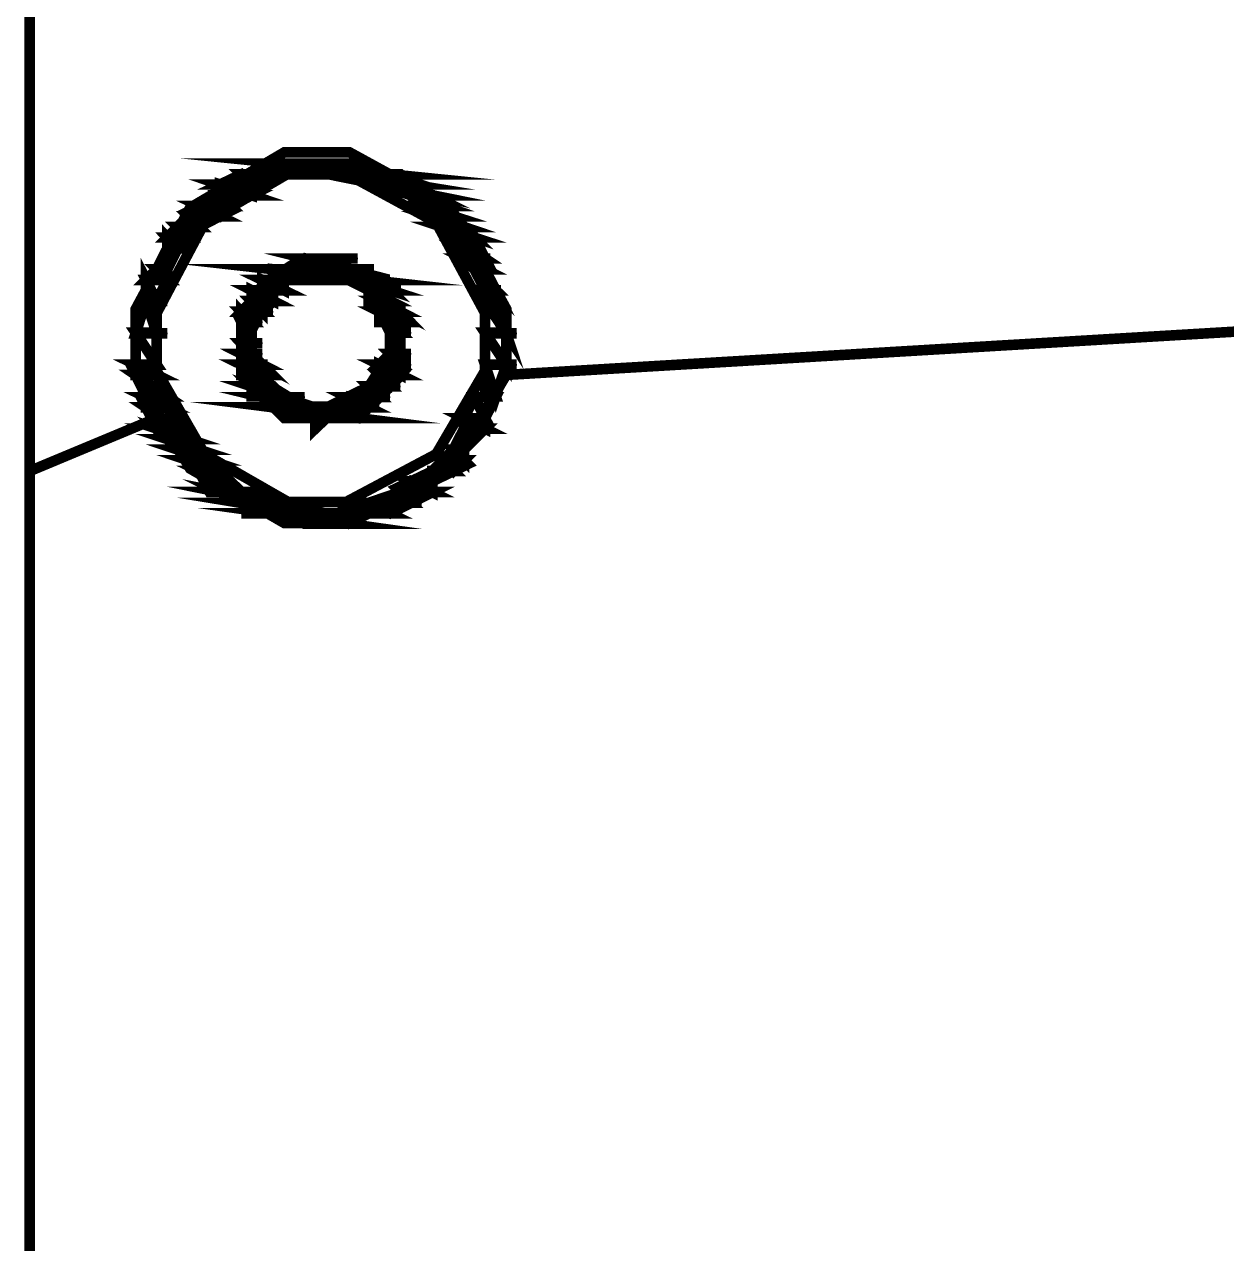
# Model space of a CAD drawing. Header units: metres. Extents: x -593 to 248, y 430 to 1024.
# Drawn here: x -267.365 to -262.552, y 812.042 to 816.922 of the extents above; entities that cross this region are included whole.
import ezdxf

# ---------------------------------------------------------------- set-up
doc = ezdxf.new("R2010")
doc.units = ezdxf.units.M
doc.header["$MEASUREMENT"] = 0
doc.layers.add('C00-00-00-BLACK', color=7, linetype='Continuous')
doc.layers.add('CFF-00-00', color=1, linetype='Continuous')

msp = doc.modelspace()

# ---------------------------------------------------------------- linework, layer by layer
at = {"layer": 'C00-00-00-BLACK', "const_width": 0.0423}
msp.add_lwpolyline([(-267.3443, 801.9529), (-267.3443, 822.0039)], dxfattribs=at)
for points in [[(-265.4357, 815.6459), (-265.4357, 815.7819), (-265.6587, 816.1879), (-266.064, 816.4099), (-266.1977, 816.4099), (-266.3244, 816.4099), (-266.7019, 816.1879), (-266.9199, 815.7819), (-266.9199, 815.6459), (-266.9199, 815.5199), (-266.7019, 815.1439), (-266.3244, 814.9259), (-266.1977, 814.9259), (-266.064, 814.9259), (-265.6587, 815.1439), (-265.4357, 815.5199), (-265.4357, 815.6459)], [(-266.0281, 816.3649), (-266.3272, 816.3649), (-265.9014, 816.3219), (-266.0281, 816.3649)], [(-266.3272, 816.3649), (-265.9014, 816.3219), (-266.4126, 816.3219), (-266.3272, 816.3649)], [(-266.2831, 816.3649), (-266.0281, 816.3649), (-266.3244, 816.3649), (-266.2831, 816.3649)], [(-266.0707, 816.3219), (-265.8174, 816.2809), (-265.9441, 816.2809), (-266.0707, 816.3219)], [(-266.2006, 816.3649), (-266.0707, 816.3649), (-266.2859, 816.3649), (-266.2006, 816.3649)], [(-266.0707, 816.3649), (-266.2831, 816.3649), (-266.0281, 816.3649), (-266.0707, 816.3649)], [(-265.5211, 815.6459), (-265.5211, 815.7669), (-265.7165, 816.1289), (-266.0778, 816.3249), (-266.1977, 816.3249), (-266.3092, 816.3249), (-266.644, 816.1289), (-266.8356, 815.7669), (-266.8356, 815.6459), (-266.8356, 815.5349), (-266.644, 815.2019), (-266.3092, 815.0099), (-266.1977, 815.0099), (-266.0778, 815.0099), (-265.7165, 815.2019), (-265.5211, 815.5349), (-265.5211, 815.6459)], [(-266.4965, 816.3219), (-266.4553, 816.2809), (-266.5823, 816.2809), (-266.4965, 816.3219)], [(-266.3272, 816.3219), (-266.4965, 816.3219), (-266.4553, 816.2809), (-266.3272, 816.3219)], [(-266.4553, 816.3219), (-266.3272, 816.3219), (-266.4965, 816.3219), (-266.4553, 816.3219)], [(-265.9014, 816.3219), (-266.4126, 816.3219), (-266.4553, 816.3219), (-265.9014, 816.3219)], [(-265.9014, 816.3219), (-265.8601, 816.3219), (-266.4553, 816.3219), (-265.9014, 816.3219)], [(-265.9014, 816.3219), (-266.4553, 816.3219), (-265.9014, 816.3219)], [(-266.2006, 816.3219), (-266.4553, 816.3219), (-266.3272, 816.3219), (-266.2006, 816.3219)], [(-266.4126, 816.3219), (-265.9014, 816.3219), (-265.8601, 816.3219), (-266.4126, 816.3219)], [(-265.8601, 816.3219), (-266.0707, 816.3219), (-265.8174, 816.2809), (-265.8601, 816.3219)], [(-265.9441, 816.2809), (-265.7317, 816.2379), (-265.8174, 816.2379), (-265.9441, 816.2809)], [(-265.9014, 816.3219), (-266.2006, 816.3219), (-265.8601, 816.3219), (-265.9014, 816.3219)], [(-266.2006, 816.3219), (-265.8601, 816.3219), (-266.0707, 816.3219), (-266.2006, 816.3219)], [(-266.4553, 816.2809), (-266.5823, 816.2809), (-266.4553, 816.2379), (-266.4553, 816.2809)], [(-266.5823, 816.2809), (-266.4553, 816.2379), (-266.5823, 816.2379), (-266.5823, 816.2809)], [(-265.8174, 816.2809), (-265.9441, 816.2809), (-265.7317, 816.2379), (-265.8174, 816.2809)], [(-265.8174, 816.2809), (-265.9441, 816.2809), (-265.8174, 816.2809)], [(-265.9441, 816.2809), (-265.8174, 816.2809), (-265.7748, 816.2809), (-265.9441, 816.2809)], [(-265.8174, 816.2379), (-265.6904, 816.1949), (-265.7748, 816.1949), (-265.8174, 816.2379)], [(-266.5823, 816.2379), (-266.5392, 816.1949), (-266.6662, 816.1949), (-266.5823, 816.2379)], [(-266.4553, 816.2379), (-266.5823, 816.2379), (-266.5392, 816.1949), (-266.4553, 816.2379)], [(-265.7317, 816.2379), (-265.8174, 816.2379), (-265.6904, 816.1949), (-265.7317, 816.2379)], [(-265.7748, 816.1949), (-265.6478, 816.1539), (-265.7317, 816.1539), (-265.7748, 816.1949)], [(-266.7089, 816.1539), (-266.6662, 816.1109), (-266.7516, 816.1109), (-266.7089, 816.1539)], [(-266.6662, 816.1949), (-266.5823, 816.1539), (-266.7089, 816.1539), (-266.6662, 816.1949)], [(-266.5392, 816.1949), (-266.6662, 816.1949), (-266.5823, 816.1539), (-266.5392, 816.1949)], [(-265.6904, 816.1949), (-265.7748, 816.1949), (-265.6478, 816.1539), (-265.6904, 816.1949)], [(-265.7317, 816.1539), (-265.6051, 816.1109), (-265.6904, 816.1109), (-265.7317, 816.1539)], [(-266.7516, 816.1109), (-266.7089, 816.0689), (-266.7929, 816.0689), (-266.7516, 816.1109)], [(-266.6662, 816.1109), (-266.7516, 816.1109), (-266.7089, 816.0689), (-266.6662, 816.1109)], [(-266.5823, 816.1539), (-266.7089, 816.1539), (-266.6662, 816.1109), (-266.5823, 816.1539)], [(-265.6478, 816.1539), (-265.7317, 816.1539), (-265.6051, 816.1109), (-265.6478, 816.1539)], [(-265.6051, 816.1109), (-265.6904, 816.1109), (-265.5638, 816.0689), (-265.6051, 816.1109)], [(-265.6904, 816.1109), (-265.5638, 816.0689), (-265.6478, 816.0689), (-265.6904, 816.1109)], [(-266.7929, 816.0259), (-266.7929, 815.9419), (-266.8356, 815.9419), (-266.7929, 816.0259)], [(-266.7089, 816.0689), (-266.7929, 816.0689), (-266.7516, 816.0259), (-266.7089, 816.0689)], [(-266.7929, 816.0689), (-266.7516, 816.0259), (-266.7929, 816.0259), (-266.7929, 816.0689)], [(-265.5638, 816.0689), (-265.6478, 816.0689), (-265.5211, 815.9849), (-265.5638, 816.0689)], [(-265.6478, 816.0689), (-265.5211, 815.9849), (-265.6051, 815.9849), (-265.6478, 816.0689)], [(-266.7516, 816.0259), (-266.7929, 816.0259), (-266.7929, 815.9419), (-266.7516, 816.0259)], [(-265.6051, 815.9849), (-265.5211, 815.9419), (-265.5638, 815.9419), (-265.6051, 815.9849)], [(-265.5638, 815.9419), (-265.4784, 815.8579), (-265.5211, 815.8579), (-265.5638, 815.9419)], [(-266.8782, 815.8989), (-266.8356, 815.8149), (-266.8782, 815.8149), (-266.8782, 815.8989)], [(-265.8601, 815.6459), (-265.8601, 815.7049), (-265.9511, 815.8799), (-266.1385, 815.9849), (-266.2006, 815.9849), (-266.2542, 815.9849), (-266.4126, 815.8799), (-266.4965, 815.7049), (-266.4965, 815.6459), (-266.4965, 815.5929), (-266.4126, 815.4349), (-266.2542, 815.3489), (-266.2006, 815.3489), (-266.1385, 815.3489), (-265.9511, 815.4349), (-265.8601, 815.5929), (-265.8601, 815.6459)], [(-266.1134, 815.9849), (-266.2404, 815.9849), (-266.0707, 815.9419), (-266.1134, 815.9849)], [(-266.2404, 815.9849), (-266.0707, 815.9419), (-266.2831, 815.9419), (-266.2404, 815.9849)], [(-266.2006, 815.9849), (-266.1134, 815.9849), (-266.2432, 815.9849), (-266.2006, 815.9849)], [(-266.2432, 815.9849), (-266.0736, 815.9849), (-266.0309, 815.9849), (-266.2432, 815.9849)], [(-266.0736, 815.9849), (-266.0309, 815.9849), (-266.2432, 815.9849), (-266.0736, 815.9849)], [(-265.5211, 815.9849), (-265.6051, 815.9849), (-265.5211, 815.9419), (-265.5211, 815.9849)], [(-266.8356, 815.9419), (-266.7929, 815.8989), (-266.8782, 815.8989), (-266.8356, 815.9419)], [(-266.7929, 815.9419), (-266.8356, 815.9419), (-266.7929, 815.8989), (-266.7929, 815.9419)], [(-265.9868, 815.9419), (-266.3699, 815.9419), (-265.9868, 815.8989), (-265.9868, 815.9419)], [(-265.9014, 815.6459), (-265.9014, 815.6989), (-265.9868, 815.8579), (-266.148, 815.9419), (-266.2006, 815.9419), (-266.2447, 815.9419), (-266.3755, 815.8579), (-266.4553, 815.6989), (-266.4553, 815.6459), (-266.4553, 815.6029), (-266.3755, 815.4719), (-266.2447, 815.3919), (-266.2006, 815.3919), (-266.148, 815.3919), (-265.9868, 815.4719), (-265.9014, 815.6029), (-265.9014, 815.6459)], [(-266.3699, 815.9419), (-265.9868, 815.8989), (-266.3699, 815.8989), (-266.3699, 815.9419)], [(-266.3272, 815.9419), (-265.9868, 815.9419), (-266.3699, 815.9419), (-266.3272, 815.9419)], [(-266.0281, 815.9419), (-266.3272, 815.9419), (-265.9868, 815.9419), (-266.0281, 815.9419)], [(-266.0707, 815.9419), (-266.2831, 815.9419), (-266.3244, 815.9419), (-266.0707, 815.9419)], [(-266.0281, 815.9419), (-265.9868, 815.9419), (-266.3244, 815.9419), (-266.0281, 815.9419)], [(-266.0281, 815.9419), (-266.3244, 815.9419), (-266.0707, 815.9419), (-266.0281, 815.9419)], [(-266.2859, 815.9419), (-266.0707, 815.9419), (-266.0281, 815.9419), (-266.2859, 815.9419)], [(-266.0281, 815.8989), (-265.9014, 815.8579), (-265.9868, 815.8579), (-266.0281, 815.8989)], [(-265.5211, 815.9419), (-265.5638, 815.9419), (-265.4784, 815.8579), (-265.5211, 815.9419)], [(-266.7929, 815.8989), (-266.8782, 815.8989), (-266.8356, 815.8149), (-266.7929, 815.8989)], [(-266.3272, 815.8989), (-266.4126, 815.8989), (-266.3272, 815.8579), (-266.3272, 815.8989)], [(-266.4553, 815.8579), (-266.3699, 815.8149), (-266.4553, 815.8149), (-266.4553, 815.8579)], [(-266.4126, 815.8989), (-266.3272, 815.8579), (-266.4126, 815.8579), (-266.4126, 815.8989)], [(-266.3699, 815.8989), (-266.2859, 815.8989), (-266.4126, 815.8989), (-266.3699, 815.8989)], [(-266.3272, 815.8989), (-266.2859, 815.8989), (-266.4126, 815.8989), (-266.3272, 815.8989)], [(-266.3272, 815.8989), (-266.4126, 815.8989), (-266.2859, 815.8989), (-266.3272, 815.8989)], [(-266.2432, 815.8989), (-266.2006, 815.8989), (-266.3699, 815.8989), (-266.2432, 815.8989)], [(-266.2432, 815.8989), (-266.3699, 815.8989), (-266.2006, 815.8989), (-266.2432, 815.8989)], [(-266.2432, 815.8989), (-266.3699, 815.8989), (-266.2859, 815.8989), (-266.2432, 815.8989)], [(-265.9868, 815.8989), (-266.2006, 815.8989), (-265.9868, 815.8989)], [(-266.2006, 815.8989), (-265.9868, 815.8989), (-266.1134, 815.8989), (-266.2006, 815.8989)], [(-265.9441, 815.8989), (-266.0281, 815.8989), (-265.9014, 815.8579), (-265.9441, 815.8989)], [(-265.9868, 815.8989), (-266.1134, 815.8989), (-265.9868, 815.8989)], [(-266.1134, 815.8989), (-265.9868, 815.8989), (-266.0707, 815.8989), (-266.1134, 815.8989)], [(-265.9441, 815.8989), (-265.9014, 815.8989), (-266.0707, 815.8989), (-265.9441, 815.8989)], [(-265.9441, 815.8989), (-266.0707, 815.8989), (-265.9868, 815.8989), (-265.9441, 815.8989)], [(-265.9441, 815.8989), (-266.0707, 815.8989), (-265.9441, 815.8989)], [(-266.0707, 815.8989), (-265.9441, 815.8989), (-266.0281, 815.8989), (-266.0707, 815.8989)], [(-265.9868, 815.8579), (-265.9014, 815.8149), (-265.9868, 815.8149), (-265.9868, 815.8579)], [(-265.5211, 815.8579), (-265.4784, 815.8149), (-265.5211, 815.8149), (-265.5211, 815.8579)], [(-266.8782, 815.8149), (-266.8356, 815.6849), (-266.9199, 815.6849), (-266.8782, 815.8149)], [(-266.4553, 815.8149), (-266.4126, 815.7719), (-266.4965, 815.7719), (-266.4553, 815.8149)], [(-266.3699, 815.8579), (-266.4553, 815.8579), (-266.3699, 815.8149), (-266.3699, 815.8579)], [(-266.4126, 815.8579), (-266.3699, 815.8579), (-266.4553, 815.8579), (-266.4126, 815.8579)], [(-266.3272, 815.8579), (-266.4126, 815.8579), (-266.3699, 815.8579), (-266.3272, 815.8579)], [(-265.9014, 815.8579), (-265.9868, 815.8579), (-265.9014, 815.8149), (-265.9014, 815.8579)], [(-265.9014, 815.8149), (-265.9441, 815.8149), (-265.8601, 815.7719), (-265.9014, 815.8149)], [(-265.9014, 815.8579), (-265.9868, 815.8579), (-265.9014, 815.8579)], [(-265.9868, 815.8579), (-265.9014, 815.8579), (-265.8573, 815.8579), (-265.9868, 815.8579)], [(-265.9441, 815.8149), (-265.8601, 815.7719), (-265.9441, 815.7719), (-265.9441, 815.8149)], [(-265.4784, 815.8579), (-265.5211, 815.8579), (-265.4784, 815.8149), (-265.4784, 815.8579)], [(-265.5211, 815.8149), (-265.4357, 815.6849), (-265.5211, 815.6849), (-265.5211, 815.8149)], [(-266.8356, 815.8149), (-266.8782, 815.8149), (-266.8356, 815.6849), (-266.8356, 815.8149)], [(-266.8782, 815.8149), (-266.8356, 815.8149), (-266.7929, 815.8149), (-266.8782, 815.8149)], [(-266.8356, 815.8149), (-266.7929, 815.8149), (-266.8782, 815.8149), (-266.8356, 815.8149)], [(-266.4126, 815.7719), (-266.4965, 815.7719), (-266.4553, 815.7299), (-266.4126, 815.7719)], [(-266.4965, 815.7719), (-266.4553, 815.7299), (-266.4965, 815.7299), (-266.4965, 815.7719)], [(-266.4965, 815.7299), (-266.4553, 815.6459), (-266.4965, 815.6459), (-266.4965, 815.7299)], [(-266.4965, 815.7719), (-266.4126, 815.7719), (-266.3699, 815.7719), (-266.4965, 815.7719)], [(-266.4126, 815.7719), (-266.3699, 815.7719), (-266.4965, 815.7719), (-266.4126, 815.7719)], [(-266.4126, 815.8149), (-266.4553, 815.8149), (-266.4126, 815.7719), (-266.4126, 815.8149)], [(-266.4126, 815.8149), (-266.3699, 815.8149), (-266.4553, 815.8149), (-266.4126, 815.8149)], [(-266.4126, 815.8149), (-266.4553, 815.8149), (-266.3699, 815.8149), (-266.4126, 815.8149)], [(-265.8601, 815.7719), (-265.9441, 815.7719), (-265.8601, 815.7299), (-265.8601, 815.7719)], [(-265.9014, 815.8149), (-265.9868, 815.8149), (-265.9014, 815.8149)], [(-265.9868, 815.8149), (-265.9014, 815.8149), (-265.9441, 815.8149), (-265.9868, 815.8149)], [(-265.9441, 815.7719), (-265.8601, 815.7299), (-265.9441, 815.7299), (-265.9441, 815.7719)], [(-265.4784, 815.8149), (-265.5211, 815.8149), (-265.4357, 815.6849), (-265.4784, 815.8149)], [(-266.9199, 815.6879), (-266.8356, 815.5599), (-266.9199, 815.5599), (-266.9199, 815.6879)], [(-266.4553, 815.7299), (-266.4965, 815.7299), (-266.4553, 815.6459), (-266.4553, 815.7299)], [(-266.4965, 815.7299), (-266.4553, 815.7299), (-266.4126, 815.7299), (-266.4965, 815.7299)], [(-266.4553, 815.7299), (-266.4126, 815.7299), (-266.4965, 815.7299), (-266.4553, 815.7299)], [(-265.8601, 815.7299), (-265.9441, 815.7299), (-265.8601, 815.7299)], [(-265.9441, 815.7299), (-265.8601, 815.7299), (-265.9014, 815.7299), (-265.9441, 815.7299)], [(-265.8601, 815.7299), (-265.9014, 815.7299), (-265.8601, 815.6879), (-265.8601, 815.7299)], [(-265.9014, 815.7299), (-265.8601, 815.6879), (-265.9014, 815.6879), (-265.9014, 815.7299)], [(-265.9014, 815.6879), (-265.8601, 815.6029), (-265.9014, 815.6029), (-265.9014, 815.6879)], [(-265.5211, 815.6879), (-265.4357, 815.5599), (-265.5211, 815.5599), (-265.5211, 815.6879)], [(-266.8356, 815.6879), (-266.9199, 815.6879), (-266.8356, 815.5599), (-266.8356, 815.6879)], [(-266.8356, 815.6849), (-266.9199, 815.6849), (-266.8356, 815.6849)], [(-266.9199, 815.6849), (-266.8356, 815.6849), (-266.7929, 815.6849), (-266.9199, 815.6849)], [(-266.4965, 815.6459), (-266.4553, 815.6029), (-266.4965, 815.6029), (-266.4965, 815.6459)], [(-265.8601, 815.6879), (-265.9014, 815.6879), (-265.8601, 815.6029), (-265.8601, 815.6879)], [(-265.8601, 815.6879), (-265.9014, 815.6879), (-265.8601, 815.6879)], [(-265.9014, 815.6879), (-265.8601, 815.6879), (-265.8174, 815.6879), (-265.9014, 815.6879)], [(-265.4357, 815.6879), (-265.5211, 815.6879), (-265.4357, 815.5599), (-265.4357, 815.6879)], [(-265.4357, 815.6849), (-265.5211, 815.6849), (-265.4357, 815.6849)], [(-265.5211, 815.6849), (-265.4357, 815.6849), (-265.3941, 815.6849), (-265.5211, 815.6849)], [(-266.4553, 815.6459), (-266.4965, 815.6459), (-266.4553, 815.6029), (-266.4553, 815.6459)], [(-266.4553, 815.6459), (-266.4965, 815.6459), (-266.4553, 815.6459)], [(-266.4965, 815.6459), (-266.4553, 815.6459), (-266.4126, 815.6459), (-266.4965, 815.6459)], [(-265.5211, 815.5599), (-265.4784, 815.4329), (-265.5211, 815.4329), (-265.5211, 815.5599)], [(-266.4553, 815.6029), (-266.4965, 815.6029), (-266.4126, 815.5599), (-266.4553, 815.6029)], [(-266.4965, 815.6029), (-266.4126, 815.5599), (-266.4965, 815.5599), (-266.4965, 815.6029)], [(-266.4553, 815.6029), (-266.4965, 815.6029), (-266.4553, 815.6029)], [(-266.4965, 815.6029), (-266.4553, 815.6029), (-266.4126, 815.6029), (-266.4965, 815.6029)], [(-265.9014, 815.6029), (-265.8601, 815.5599), (-265.9441, 815.5599), (-265.9014, 815.6029)], [(-265.8601, 815.6029), (-265.9014, 815.6029), (-265.8601, 815.5599), (-265.8601, 815.6029)], [(-265.8601, 815.6029), (-265.9014, 815.6029), (-265.8601, 815.6029)], [(-265.9014, 815.6029), (-265.8601, 815.6029), (-265.8174, 815.6029), (-265.9014, 815.6029)], [(-266.8356, 815.5599), (-266.9199, 815.5599), (-266.8356, 815.5189), (-266.8356, 815.5599)], [(-266.9199, 815.5189), (-266.7929, 815.4329), (-266.8782, 815.4329), (-266.9199, 815.5189)], [(-266.9199, 815.5599), (-266.8356, 815.5189), (-266.9199, 815.5189), (-266.9199, 815.5599)], [(-266.4126, 815.5599), (-266.4965, 815.5599), (-266.4126, 815.5189), (-266.4126, 815.5599)], [(-266.4965, 815.5599), (-266.4126, 815.5189), (-266.4965, 815.5189), (-266.4965, 815.5599)], [(-266.4553, 815.5189), (-266.3699, 815.4329), (-266.4553, 815.4329), (-266.4553, 815.5189)], [(-265.8601, 815.5599), (-265.9441, 815.5599), (-265.8601, 815.5189), (-265.8601, 815.5599)], [(-265.9441, 815.5599), (-265.8601, 815.5189), (-265.9441, 815.5189), (-265.9441, 815.5599)], [(-265.9441, 815.5599), (-265.8601, 815.5599), (-265.8174, 815.5599), (-265.9441, 815.5599)], [(-265.8601, 815.5599), (-265.8174, 815.5599), (-265.9441, 815.5599), (-265.8601, 815.5599)], [(-265.9441, 815.5189), (-265.9014, 815.4729), (-265.9441, 815.4729), (-265.9441, 815.5189)], [(-265.4357, 815.5599), (-265.5211, 815.5599), (-265.4784, 815.4329), (-265.4357, 815.5599)], [(-265.5211, 815.5599), (-265.4357, 815.5599), (-265.3941, 815.5599), (-265.5211, 815.5599)], [(-265.4357, 815.5599), (-265.3941, 815.5599), (-265.5211, 815.5599), (-265.4357, 815.5599)], [(-266.8356, 815.5189), (-266.9199, 815.5189), (-266.7929, 815.4329), (-266.8356, 815.5189)], [(-266.4553, 815.4729), (-266.3272, 815.4299), (-266.4126, 815.4299), (-266.4553, 815.4729)], [(-266.4126, 815.5189), (-266.4965, 815.5189), (-266.4126, 815.5189)], [(-266.4965, 815.5189), (-266.4126, 815.5189), (-266.4553, 815.5189), (-266.4965, 815.5189)], [(-266.4126, 815.5189), (-266.4553, 815.5189), (-266.3699, 815.4329), (-266.4126, 815.5189)], [(-265.9868, 815.4729), (-265.9441, 815.4299), (-266.0281, 815.4299), (-265.9868, 815.4729)], [(-265.8601, 815.5189), (-265.9441, 815.5189), (-265.9014, 815.4729), (-265.8601, 815.5189)], [(-266.7929, 815.4299), (-266.8782, 815.4299), (-266.7929, 815.3889), (-266.7929, 815.4299)], [(-266.8782, 815.3889), (-266.7516, 815.3039), (-266.8356, 815.3039), (-266.8782, 815.3889)], [(-266.8782, 815.4299), (-266.7929, 815.3889), (-266.8782, 815.3889), (-266.8782, 815.4299)], [(-266.2859, 815.4299), (-266.4126, 815.4299), (-266.2432, 815.3889), (-266.2859, 815.4299)], [(-266.3699, 815.4729), (-266.4553, 815.4729), (-266.3272, 815.4299), (-266.3699, 815.4729)], [(-266.4126, 815.4299), (-266.2432, 815.3889), (-266.3699, 815.3889), (-266.4126, 815.4299)], [(-266.3699, 815.4329), (-266.4553, 815.4329), (-266.3699, 815.4329)], [(-266.4553, 815.4329), (-266.3699, 815.4329), (-266.3244, 815.4329), (-266.4553, 815.4329)], [(-266.3272, 815.4299), (-266.4126, 815.4299), (-266.3272, 815.4299)], [(-266.4126, 815.4299), (-266.3272, 815.4299), (-266.2831, 815.4299), (-266.4126, 815.4299)], [(-266.2859, 815.4299), (-266.2432, 815.4299), (-266.4126, 815.4299), (-266.2859, 815.4299)], [(-266.2859, 815.4299), (-266.4126, 815.4299), (-266.3272, 815.4299), (-266.2859, 815.4299)], [(-266.0707, 815.4299), (-265.9868, 815.3889), (-266.1134, 815.3889), (-266.0707, 815.4299)], [(-265.9441, 815.4299), (-266.0707, 815.4299), (-265.9868, 815.3889), (-265.9441, 815.4299)], [(-266.0281, 815.4299), (-265.9441, 815.4299), (-266.0707, 815.4299), (-266.0281, 815.4299)], [(-265.9441, 815.4299), (-266.0281, 815.4299), (-265.9441, 815.4299)], [(-266.0281, 815.4299), (-265.9441, 815.4299), (-265.9014, 815.4299), (-266.0281, 815.4299)], [(-265.9441, 815.4299), (-266.0281, 815.4299), (-265.9441, 815.4299)], [(-265.9014, 815.4729), (-265.9868, 815.4729), (-265.9441, 815.4299), (-265.9014, 815.4729)], [(-265.9014, 815.4729), (-265.9441, 815.4729), (-265.9868, 815.4729), (-265.9014, 815.4729)], [(-265.9441, 815.4729), (-265.9014, 815.4729), (-265.8601, 815.4729), (-265.9441, 815.4729)], [(-265.5638, 815.4299), (-265.5211, 815.3459), (-265.6051, 815.3459), (-265.5638, 815.4299)], [(-265.4784, 815.4299), (-265.5638, 815.4299), (-265.5211, 815.3459), (-265.4784, 815.4299)], [(-265.5211, 815.4299), (-265.4784, 815.4299), (-265.5638, 815.4299), (-265.5211, 815.4299)], [(-265.4784, 815.4299), (-265.5211, 815.4299), (-265.4784, 815.4299)], [(-266.7929, 815.3889), (-266.8782, 815.3889), (-266.7516, 815.3039), (-266.7929, 815.3889)], [(-265.9868, 815.3889), (-266.3671, 815.3889), (-266.0281, 815.3459), (-265.9868, 815.3889)], [(-266.3671, 815.3889), (-266.0281, 815.3459), (-266.3244, 815.3459), (-266.3671, 815.3889)], [(-266.2432, 815.3889), (-266.3699, 815.3889), (-266.2432, 815.3889)], [(-266.3699, 815.3889), (-266.2432, 815.3889), (-266.2006, 815.3889), (-266.3699, 815.3889)], [(-266.2006, 815.3889), (-266.1589, 815.3889), (-266.3699, 815.3889), (-266.2006, 815.3889)], [(-266.2006, 815.3889), (-266.3699, 815.3889), (-266.2432, 815.3889), (-266.2006, 815.3889)], [(-266.3699, 815.3889), (-266.2006, 815.3889), (-266.1589, 815.3889), (-266.3699, 815.3889)], [(-266.2006, 815.3889), (-266.1589, 815.3889), (-266.3699, 815.3889), (-266.2006, 815.3889)], [(-266.1565, 815.3889), (-265.9868, 815.3889), (-266.2006, 815.3889), (-266.1565, 815.3889)], [(-266.1134, 815.3889), (-265.9868, 815.3889), (-266.1565, 815.3889), (-266.1134, 815.3889)], [(-265.9868, 815.3889), (-266.1565, 815.3889), (-265.9868, 815.3889)], [(-265.9868, 815.3889), (-266.1134, 815.3889), (-265.9868, 815.3889)], [(-266.1134, 815.3889), (-265.9868, 815.3889), (-265.9441, 815.3889), (-266.1134, 815.3889)], [(-265.9868, 815.3889), (-266.1134, 815.3889), (-265.9868, 815.3889)], [(-266.8356, 815.3039), (-266.7089, 815.2619), (-266.7929, 815.2619), (-266.8356, 815.3039)], [(-266.0281, 815.3459), (-266.3244, 815.3459), (-266.0281, 815.3459)], [(-266.3244, 815.3459), (-266.0281, 815.3459), (-265.9868, 815.3459), (-266.3244, 815.3459)], [(-266.0281, 815.3459), (-266.3244, 815.3459), (-266.0707, 815.3459), (-266.0281, 815.3459)], [(-266.3244, 815.3459), (-266.0707, 815.3459), (-266.2831, 815.3459), (-266.3244, 815.3459)], [(-266.2859, 815.3459), (-266.2006, 815.3459), (-266.1565, 815.3459), (-266.2859, 815.3459)], [(-266.2859, 815.3459), (-266.1134, 815.3459), (-266.1565, 815.3459), (-266.2859, 815.3459)], [(-266.1134, 815.3459), (-266.0707, 815.3459), (-266.2831, 815.3459), (-266.1134, 815.3459)], [(-266.1134, 815.3459), (-266.2831, 815.3459), (-266.0707, 815.3459), (-266.1134, 815.3459)], [(-266.2006, 815.3459), (-266.1565, 815.3459), (-266.2006, 815.3039), (-266.2006, 815.3459)], [(-265.5211, 815.3459), (-265.6051, 815.3459), (-265.5211, 815.3039), (-265.5211, 815.3459)], [(-265.6051, 815.3039), (-265.6051, 815.2199), (-265.6478, 815.2199), (-265.6051, 815.3039)], [(-265.6051, 815.3459), (-265.5211, 815.3039), (-265.6051, 815.3039), (-265.6051, 815.3459)], [(-266.7516, 815.3039), (-266.8356, 815.3039), (-266.7089, 815.2619), (-266.7516, 815.3039)], [(-266.7929, 815.2619), (-266.6662, 815.2199), (-266.7516, 815.2199), (-266.7929, 815.2619)], [(-265.5211, 815.3039), (-265.6051, 815.3039), (-265.6051, 815.2199), (-265.5211, 815.3039)], [(-266.7089, 815.2619), (-266.7929, 815.2619), (-266.6662, 815.2199), (-266.7089, 815.2619)], [(-266.7516, 815.2199), (-266.6235, 815.1769), (-266.7089, 815.1769), (-266.7516, 815.2199)], [(-266.6662, 815.2199), (-266.7516, 815.2199), (-266.6235, 815.1769), (-266.6662, 815.2199)], [(-266.7089, 815.1769), (-266.5823, 815.1339), (-266.6662, 815.1339), (-266.7089, 815.1769)], [(-265.6904, 815.1769), (-265.6478, 815.1339), (-265.7317, 815.1339), (-265.6904, 815.1769)], [(-265.6478, 815.2199), (-265.6051, 815.1769), (-265.6904, 815.1769), (-265.6478, 815.2199)], [(-265.6051, 815.2199), (-265.6478, 815.2199), (-265.6051, 815.1769), (-265.6051, 815.2199)], [(-266.6235, 815.1769), (-266.7089, 815.1769), (-266.5823, 815.1339), (-266.6235, 815.1769)], [(-266.6662, 815.1339), (-266.4965, 815.0499), (-266.6235, 815.0499), (-266.6662, 815.1339)], [(-265.7317, 815.1339), (-265.7317, 815.0929), (-265.8174, 815.0929), (-265.7317, 815.1339)], [(-265.6051, 815.1769), (-265.6904, 815.1769), (-265.6478, 815.1339), (-265.6051, 815.1769)], [(-266.5823, 815.1339), (-266.6662, 815.1339), (-266.4965, 815.0499), (-266.5823, 815.1339)], [(-265.8174, 815.0929), (-265.7317, 815.0499), (-265.8601, 815.0499), (-265.8174, 815.0929)], [(-265.7317, 815.0929), (-265.8174, 815.0929), (-265.7317, 815.0499), (-265.7317, 815.0929)], [(-265.6478, 815.1339), (-265.7317, 815.1339), (-265.7317, 815.0929), (-265.6478, 815.1339)], [(-266.4553, 815.0499), (-266.5823, 815.0499), (-266.3699, 815.0069), (-266.4553, 815.0499)], [(-266.5823, 815.0499), (-266.3699, 815.0069), (-266.4965, 815.0069), (-266.5823, 815.0499)], [(-266.4965, 815.0499), (-266.6235, 815.0499), (-266.4553, 815.0499), (-266.4965, 815.0499)], [(-266.6235, 815.0499), (-266.4553, 815.0499), (-266.5823, 815.0499), (-266.6235, 815.0499)], [(-265.8601, 815.0499), (-265.8174, 815.0069), (-265.9868, 815.0069), (-265.8601, 815.0499)], [(-265.7317, 815.0499), (-265.8601, 815.0499), (-265.8174, 815.0069), (-265.7317, 815.0499)], [(-266.2859, 815.0069), (-266.4994, 815.0069), (-266.2432, 814.9649), (-266.2859, 815.0069)], [(-266.0707, 814.9229), (-266.2432, 814.9229), (-266.3699, 814.9649), (-266.0707, 814.9229)], [(-266.4994, 815.0069), (-266.2432, 814.9649), (-266.4567, 814.9649), (-266.4994, 815.0069)], [(-266.2859, 815.0069), (-266.2432, 815.0069), (-266.4965, 815.0069), (-266.2859, 815.0069)], [(-266.2859, 815.0069), (-266.4965, 815.0069), (-266.3699, 815.0069), (-266.2859, 815.0069)], [(-265.9868, 815.0069), (-265.9014, 814.9649), (-266.1134, 814.9649), (-265.9868, 815.0069)], [(-265.8174, 815.0069), (-265.9868, 815.0069), (-265.9014, 814.9649), (-265.8174, 815.0069)], [(-265.8174, 815.0069), (-265.9868, 815.0069), (-265.8174, 815.0069)], [(-265.9868, 815.0069), (-265.8174, 815.0069), (-265.7748, 815.0069), (-265.9868, 815.0069)], [(-266.3699, 814.9649), (-265.9868, 814.9649), (-266.0707, 814.9229), (-266.3699, 814.9649)], [(-266.2432, 814.9649), (-266.4965, 814.9649), (-266.2432, 814.9649)], [(-266.4965, 814.9649), (-266.2432, 814.9649), (-266.4553, 814.9649), (-266.4965, 814.9649)], [(-265.9014, 814.9649), (-266.4524, 814.9649), (-265.9441, 814.9649), (-265.9014, 814.9649)], [(-266.4524, 814.9649), (-265.9441, 814.9649), (-266.4098, 814.9649), (-266.4524, 814.9649)], [(-265.9441, 814.9649), (-266.4098, 814.9649), (-265.9868, 814.9649), (-265.9441, 814.9649)], [(-266.4098, 814.9649), (-265.9868, 814.9649), (-266.3671, 814.9649), (-266.4098, 814.9649)], [(-266.1134, 814.9649), (-265.9014, 814.9649), (-266.2432, 814.9649), (-266.1134, 814.9649)], [(-265.9014, 814.9649), (-266.1134, 814.9649), (-265.9014, 814.9649)], [(-266.0707, 814.9229), (-266.0281, 814.9229), (-266.2432, 814.9229), (-266.0707, 814.9229)]]:
    msp.add_lwpolyline(points, close=True, dxfattribs=at)
at = {"layer": 'C00-00-00-BLACK'}
for points in [[(-266.3272, 816.3649), (-265.9014, 816.3219), (-266.4126, 816.3219), (-266.3272, 816.3649)], [(-266.0281, 816.3649), (-266.3272, 816.3649), (-265.9014, 816.3219), (-266.0281, 816.3649)], [(-266.2831, 816.3649), (-266.0281, 816.3649), (-266.3244, 816.3649), (-266.2831, 816.3649)], [(-266.2006, 816.3649), (-266.0707, 816.3649), (-266.2859, 816.3649), (-266.2006, 816.3649)], [(-266.0707, 816.3649), (-266.2831, 816.3649), (-266.0281, 816.3649), (-266.0707, 816.3649)], [(-266.4965, 816.3219), (-266.4553, 816.2809), (-266.5823, 816.2809), (-266.4965, 816.3219)], [(-266.4553, 816.2809), (-266.5823, 816.2809), (-266.4553, 816.2379), (-266.4553, 816.2809)], [(-266.5823, 816.2809), (-266.4553, 816.2379), (-266.5823, 816.2379), (-266.5823, 816.2809)], [(-266.4553, 816.3219), (-266.3272, 816.3219), (-266.4965, 816.3219), (-266.4553, 816.3219)], [(-266.3272, 816.3219), (-266.4965, 816.3219), (-266.4553, 816.2809), (-266.3272, 816.3219)], [(-265.9014, 816.3219), (-266.4126, 816.3219), (-266.4553, 816.3219), (-265.9014, 816.3219)], [(-265.9014, 816.3219), (-265.8601, 816.3219), (-266.4553, 816.3219), (-265.9014, 816.3219)], [(-265.9014, 816.3219), (-266.4553, 816.3219), (-265.9014, 816.3219)], [(-266.2006, 816.3219), (-266.4553, 816.3219), (-266.3272, 816.3219), (-266.2006, 816.3219)], [(-266.4126, 816.3219), (-265.9014, 816.3219), (-265.8601, 816.3219), (-266.4126, 816.3219)], [(-265.9014, 816.3219), (-266.2006, 816.3219), (-265.8601, 816.3219), (-265.9014, 816.3219)], [(-266.2006, 816.3219), (-265.8601, 816.3219), (-266.0707, 816.3219), (-266.2006, 816.3219)], [(-265.8601, 816.3219), (-266.0707, 816.3219), (-265.8174, 816.2809), (-265.8601, 816.3219)], [(-266.0707, 816.3219), (-265.8174, 816.2809), (-265.9441, 816.2809), (-266.0707, 816.3219)], [(-265.8174, 816.2809), (-265.9441, 816.2809), (-265.8174, 816.2809)], [(-265.9441, 816.2809), (-265.8174, 816.2809), (-265.7748, 816.2809), (-265.9441, 816.2809)], [(-265.8174, 816.2809), (-265.9441, 816.2809), (-265.7317, 816.2379), (-265.8174, 816.2809)], [(-265.9441, 816.2809), (-265.7317, 816.2379), (-265.8174, 816.2379), (-265.9441, 816.2809)], [(-266.5823, 816.2379), (-266.5392, 816.1949), (-266.6662, 816.1949), (-266.5823, 816.2379)], [(-266.4553, 816.2379), (-266.5823, 816.2379), (-266.5392, 816.1949), (-266.4553, 816.2379)], [(-265.7317, 816.2379), (-265.8174, 816.2379), (-265.6904, 816.1949), (-265.7317, 816.2379)], [(-265.8174, 816.2379), (-265.6904, 816.1949), (-265.7748, 816.1949), (-265.8174, 816.2379)], [(-266.6662, 816.1949), (-266.5823, 816.1539), (-266.7089, 816.1539), (-266.6662, 816.1949)], [(-266.5392, 816.1949), (-266.6662, 816.1949), (-266.5823, 816.1539), (-266.5392, 816.1949)], [(-265.6904, 816.1949), (-265.7748, 816.1949), (-265.6478, 816.1539), (-265.6904, 816.1949)], [(-265.7748, 816.1949), (-265.6478, 816.1539), (-265.7317, 816.1539), (-265.7748, 816.1949)], [(-266.7089, 816.1539), (-266.6662, 816.1109), (-266.7516, 816.1109), (-266.7089, 816.1539)], [(-266.5823, 816.1539), (-266.7089, 816.1539), (-266.6662, 816.1109), (-266.5823, 816.1539)], [(-265.6478, 816.1539), (-265.7317, 816.1539), (-265.6051, 816.1109), (-265.6478, 816.1539)], [(-265.7317, 816.1539), (-265.6051, 816.1109), (-265.6904, 816.1109), (-265.7317, 816.1539)], [(-266.7516, 816.1109), (-266.7089, 816.0689), (-266.7929, 816.0689), (-266.7516, 816.1109)], [(-266.6662, 816.1109), (-266.7516, 816.1109), (-266.7089, 816.0689), (-266.6662, 816.1109)], [(-265.6051, 816.1109), (-265.6904, 816.1109), (-265.5638, 816.0689), (-265.6051, 816.1109)], [(-265.6904, 816.1109), (-265.5638, 816.0689), (-265.6478, 816.0689), (-265.6904, 816.1109)], [(-266.7089, 816.0689), (-266.7929, 816.0689), (-266.7516, 816.0259), (-266.7089, 816.0689)], [(-266.7929, 816.0689), (-266.7516, 816.0259), (-266.7929, 816.0259), (-266.7929, 816.0689)], [(-265.5638, 816.0689), (-265.6478, 816.0689), (-265.5211, 815.9849), (-265.5638, 816.0689)], [(-265.6478, 816.0689), (-265.5211, 815.9849), (-265.6051, 815.9849), (-265.6478, 816.0689)], [(-266.7929, 816.0259), (-266.7929, 815.9419), (-266.8356, 815.9419), (-266.7929, 816.0259)], [(-266.7516, 816.0259), (-266.7929, 816.0259), (-266.7929, 815.9419), (-266.7516, 816.0259)], [(-266.8356, 815.9419), (-266.7929, 815.8989), (-266.8782, 815.8989), (-266.8356, 815.9419)], [(-266.7929, 815.9419), (-266.8356, 815.9419), (-266.7929, 815.8989), (-266.7929, 815.9419)], [(-266.3272, 815.9419), (-265.9868, 815.9419), (-266.3699, 815.9419), (-266.3272, 815.9419)], [(-265.9868, 815.9419), (-266.3699, 815.9419), (-265.9868, 815.8989), (-265.9868, 815.9419)], [(-266.3699, 815.9419), (-265.9868, 815.8989), (-266.3699, 815.8989), (-266.3699, 815.9419)], [(-266.0281, 815.9419), (-266.3272, 815.9419), (-265.9868, 815.9419), (-266.0281, 815.9419)], [(-266.0707, 815.9419), (-266.2831, 815.9419), (-266.3244, 815.9419), (-266.0707, 815.9419)], [(-266.0281, 815.9419), (-265.9868, 815.9419), (-266.3244, 815.9419), (-266.0281, 815.9419)], [(-266.0281, 815.9419), (-266.3244, 815.9419), (-266.0707, 815.9419), (-266.0281, 815.9419)], [(-266.2859, 815.9419), (-266.0707, 815.9419), (-266.0281, 815.9419), (-266.2859, 815.9419)], [(-266.2404, 815.9849), (-266.0707, 815.9419), (-266.2831, 815.9419), (-266.2404, 815.9849)], [(-266.2006, 815.9849), (-266.1134, 815.9849), (-266.2432, 815.9849), (-266.2006, 815.9849)], [(-266.2432, 815.9849), (-266.0736, 815.9849), (-266.0309, 815.9849), (-266.2432, 815.9849)], [(-266.0736, 815.9849), (-266.0309, 815.9849), (-266.2432, 815.9849), (-266.0736, 815.9849)], [(-266.1134, 815.9849), (-266.2404, 815.9849), (-266.0707, 815.9419), (-266.1134, 815.9849)], [(-265.5211, 815.9849), (-265.6051, 815.9849), (-265.5211, 815.9419), (-265.5211, 815.9849)], [(-265.6051, 815.9849), (-265.5211, 815.9419), (-265.5638, 815.9419), (-265.6051, 815.9849)], [(-265.5211, 815.9419), (-265.5638, 815.9419), (-265.4784, 815.8579), (-265.5211, 815.9419)], [(-265.5638, 815.9419), (-265.4784, 815.8579), (-265.5211, 815.8579), (-265.5638, 815.9419)], [(-266.7929, 815.8989), (-266.8782, 815.8989), (-266.8356, 815.8149), (-266.7929, 815.8989)], [(-266.8782, 815.8989), (-266.8356, 815.8149), (-266.8782, 815.8149), (-266.8782, 815.8989)], [(-266.3699, 815.8989), (-266.2859, 815.8989), (-266.4126, 815.8989), (-266.3699, 815.8989)], [(-266.3272, 815.8989), (-266.2859, 815.8989), (-266.4126, 815.8989), (-266.3272, 815.8989)], [(-266.3272, 815.8989), (-266.4126, 815.8989), (-266.2859, 815.8989), (-266.3272, 815.8989)], [(-266.3272, 815.8989), (-266.4126, 815.8989), (-266.3272, 815.8579), (-266.3272, 815.8989)], [(-266.4126, 815.8989), (-266.3272, 815.8579), (-266.4126, 815.8579), (-266.4126, 815.8989)], [(-266.2432, 815.8989), (-266.2006, 815.8989), (-266.3699, 815.8989), (-266.2432, 815.8989)], [(-266.2432, 815.8989), (-266.3699, 815.8989), (-266.2006, 815.8989), (-266.2432, 815.8989)], [(-266.2432, 815.8989), (-266.3699, 815.8989), (-266.2859, 815.8989), (-266.2432, 815.8989)], [(-265.9868, 815.8989), (-266.2006, 815.8989), (-265.9868, 815.8989)], [(-266.2006, 815.8989), (-265.9868, 815.8989), (-266.1134, 815.8989), (-266.2006, 815.8989)], [(-265.9868, 815.8989), (-266.1134, 815.8989), (-265.9868, 815.8989)], [(-266.1134, 815.8989), (-265.9868, 815.8989), (-266.0707, 815.8989), (-266.1134, 815.8989)], [(-265.9441, 815.8989), (-265.9014, 815.8989), (-266.0707, 815.8989), (-265.9441, 815.8989)], [(-265.9441, 815.8989), (-266.0707, 815.8989), (-265.9868, 815.8989), (-265.9441, 815.8989)], [(-265.9441, 815.8989), (-266.0707, 815.8989), (-265.9441, 815.8989)], [(-266.0707, 815.8989), (-265.9441, 815.8989), (-266.0281, 815.8989), (-266.0707, 815.8989)], [(-265.9441, 815.8989), (-266.0281, 815.8989), (-265.9014, 815.8579), (-265.9441, 815.8989)], [(-266.0281, 815.8989), (-265.9014, 815.8579), (-265.9868, 815.8579), (-266.0281, 815.8989)], [(-266.4126, 815.8579), (-266.3699, 815.8579), (-266.4553, 815.8579), (-266.4126, 815.8579)], [(-266.3699, 815.8579), (-266.4553, 815.8579), (-266.3699, 815.8149), (-266.3699, 815.8579)], [(-266.4553, 815.8579), (-266.3699, 815.8149), (-266.4553, 815.8149), (-266.4553, 815.8579)], [(-266.3272, 815.8579), (-266.4126, 815.8579), (-266.3699, 815.8579), (-266.3272, 815.8579)], [(-265.9014, 815.8579), (-265.9868, 815.8579), (-265.9014, 815.8579)], [(-265.9868, 815.8579), (-265.9014, 815.8579), (-265.8573, 815.8579), (-265.9868, 815.8579)], [(-265.9014, 815.8579), (-265.9868, 815.8579), (-265.9014, 815.8149), (-265.9014, 815.8579)], [(-265.9868, 815.8579), (-265.9014, 815.8149), (-265.9868, 815.8149), (-265.9868, 815.8579)], [(-265.4784, 815.8579), (-265.5211, 815.8579), (-265.4784, 815.8149), (-265.4784, 815.8579)], [(-265.5211, 815.8579), (-265.4784, 815.8149), (-265.5211, 815.8149), (-265.5211, 815.8579)], [(-266.8782, 815.8149), (-266.8356, 815.6849), (-266.9199, 815.6849), (-266.8782, 815.8149)], [(-266.8782, 815.8149), (-266.8356, 815.8149), (-266.7929, 815.8149), (-266.8782, 815.8149)], [(-266.8356, 815.8149), (-266.7929, 815.8149), (-266.8782, 815.8149), (-266.8356, 815.8149)], [(-266.8356, 815.8149), (-266.8782, 815.8149), (-266.8356, 815.6849), (-266.8356, 815.8149)], [(-266.4553, 815.8149), (-266.4126, 815.7719), (-266.4965, 815.7719), (-266.4553, 815.8149)], [(-266.4126, 815.8149), (-266.3699, 815.8149), (-266.4553, 815.8149), (-266.4126, 815.8149)], [(-266.4126, 815.8149), (-266.4553, 815.8149), (-266.3699, 815.8149), (-266.4126, 815.8149)], [(-266.4126, 815.8149), (-266.4553, 815.8149), (-266.4126, 815.7719), (-266.4126, 815.8149)], [(-265.9014, 815.8149), (-265.9868, 815.8149), (-265.9014, 815.8149)], [(-265.9868, 815.8149), (-265.9014, 815.8149), (-265.9441, 815.8149), (-265.9868, 815.8149)], [(-265.9014, 815.8149), (-265.9441, 815.8149), (-265.8601, 815.7719), (-265.9014, 815.8149)], [(-265.9441, 815.8149), (-265.8601, 815.7719), (-265.9441, 815.7719), (-265.9441, 815.8149)], [(-265.4784, 815.8149), (-265.5211, 815.8149), (-265.4357, 815.6849), (-265.4784, 815.8149)], [(-265.5211, 815.8149), (-265.4357, 815.6849), (-265.5211, 815.6849), (-265.5211, 815.8149)], [(-266.4965, 815.7719), (-266.4126, 815.7719), (-266.3699, 815.7719), (-266.4965, 815.7719)], [(-266.4126, 815.7719), (-266.3699, 815.7719), (-266.4965, 815.7719), (-266.4126, 815.7719)], [(-266.4126, 815.7719), (-266.4965, 815.7719), (-266.4553, 815.7299), (-266.4126, 815.7719)], [(-266.4965, 815.7719), (-266.4553, 815.7299), (-266.4965, 815.7299), (-266.4965, 815.7719)], [(-265.8601, 815.7719), (-265.9441, 815.7719), (-265.8601, 815.7299), (-265.8601, 815.7719)], [(-265.9441, 815.7719), (-265.8601, 815.7299), (-265.9441, 815.7299), (-265.9441, 815.7719)], [(-266.4965, 815.7299), (-266.4553, 815.7299), (-266.4126, 815.7299), (-266.4965, 815.7299)], [(-266.4553, 815.7299), (-266.4126, 815.7299), (-266.4965, 815.7299), (-266.4553, 815.7299)], [(-266.4553, 815.7299), (-266.4965, 815.7299), (-266.4553, 815.6459), (-266.4553, 815.7299)], [(-266.4965, 815.7299), (-266.4553, 815.6459), (-266.4965, 815.6459), (-266.4965, 815.7299)], [(-265.8601, 815.7299), (-265.9441, 815.7299), (-265.8601, 815.7299)], [(-265.9441, 815.7299), (-265.8601, 815.7299), (-265.9014, 815.7299), (-265.9441, 815.7299)], [(-265.8601, 815.7299), (-265.9014, 815.7299), (-265.8601, 815.6879), (-265.8601, 815.7299)], [(-265.9014, 815.7299), (-265.8601, 815.6879), (-265.9014, 815.6879), (-265.9014, 815.7299)], [(-266.8356, 815.6879), (-266.9199, 815.6879), (-266.8356, 815.5599), (-266.8356, 815.6879)], [(-266.9199, 815.6879), (-266.8356, 815.5599), (-266.9199, 815.5599), (-266.9199, 815.6879)], [(-266.8356, 815.6849), (-266.9199, 815.6849), (-266.8356, 815.6849)], [(-266.9199, 815.6849), (-266.8356, 815.6849), (-266.7929, 815.6849), (-266.9199, 815.6849)], [(-266.4553, 815.6459), (-266.4965, 815.6459), (-266.4553, 815.6459)], [(-266.4965, 815.6459), (-266.4553, 815.6459), (-266.4126, 815.6459), (-266.4965, 815.6459)], [(-266.4553, 815.6459), (-266.4965, 815.6459), (-266.4553, 815.6029), (-266.4553, 815.6459)], [(-266.4965, 815.6459), (-266.4553, 815.6029), (-266.4965, 815.6029), (-266.4965, 815.6459)], [(-265.8601, 815.6879), (-265.9014, 815.6879), (-265.8601, 815.6879)], [(-265.9014, 815.6879), (-265.8601, 815.6879), (-265.8174, 815.6879), (-265.9014, 815.6879)], [(-265.8601, 815.6879), (-265.9014, 815.6879), (-265.8601, 815.6029), (-265.8601, 815.6879)], [(-265.9014, 815.6879), (-265.8601, 815.6029), (-265.9014, 815.6029), (-265.9014, 815.6879)], [(-265.4357, 815.6879), (-265.5211, 815.6879), (-265.4357, 815.5599), (-265.4357, 815.6879)], [(-265.5211, 815.6879), (-265.4357, 815.5599), (-265.5211, 815.5599), (-265.5211, 815.6879)], [(-265.4357, 815.6849), (-265.5211, 815.6849), (-265.4357, 815.6849)], [(-265.5211, 815.6849), (-265.4357, 815.6849), (-265.3941, 815.6849), (-265.5211, 815.6849)], [(-266.4553, 815.6029), (-266.4965, 815.6029), (-266.4553, 815.6029)], [(-266.4965, 815.6029), (-266.4553, 815.6029), (-266.4126, 815.6029), (-266.4965, 815.6029)], [(-266.4553, 815.6029), (-266.4965, 815.6029), (-266.4126, 815.5599), (-266.4553, 815.6029)], [(-266.4965, 815.6029), (-266.4126, 815.5599), (-266.4965, 815.5599), (-266.4965, 815.6029)], [(-265.9014, 815.6029), (-265.8601, 815.5599), (-265.9441, 815.5599), (-265.9014, 815.6029)], [(-265.8601, 815.6029), (-265.9014, 815.6029), (-265.8601, 815.6029)], [(-265.9014, 815.6029), (-265.8601, 815.6029), (-265.8174, 815.6029), (-265.9014, 815.6029)], [(-265.8601, 815.6029), (-265.9014, 815.6029), (-265.8601, 815.5599), (-265.8601, 815.6029)], [(-266.8356, 815.5599), (-266.9199, 815.5599), (-266.8356, 815.5189), (-266.8356, 815.5599)], [(-266.9199, 815.5599), (-266.8356, 815.5189), (-266.9199, 815.5189), (-266.9199, 815.5599)], [(-266.4126, 815.5599), (-266.4965, 815.5599), (-266.4126, 815.5189), (-266.4126, 815.5599)], [(-266.4965, 815.5599), (-266.4126, 815.5189), (-266.4965, 815.5189), (-266.4965, 815.5599)], [(-265.9441, 815.5599), (-265.8601, 815.5599), (-265.8174, 815.5599), (-265.9441, 815.5599)], [(-265.8601, 815.5599), (-265.8174, 815.5599), (-265.9441, 815.5599), (-265.8601, 815.5599)], [(-265.8601, 815.5599), (-265.9441, 815.5599), (-265.8601, 815.5189), (-265.8601, 815.5599)], [(-265.9441, 815.5599), (-265.8601, 815.5189), (-265.9441, 815.5189), (-265.9441, 815.5599)], [(-265.5211, 815.5599), (-265.4357, 815.5599), (-265.3941, 815.5599), (-265.5211, 815.5599)], [(-265.4357, 815.5599), (-265.3941, 815.5599), (-265.5211, 815.5599), (-265.4357, 815.5599)], [(-265.4357, 815.5599), (-265.5211, 815.5599), (-265.4784, 815.4329), (-265.4357, 815.5599)], [(-265.5211, 815.5599), (-265.4784, 815.4329), (-265.5211, 815.4329), (-265.5211, 815.5599)], [(-266.8356, 815.5189), (-266.9199, 815.5189), (-266.7929, 815.4329), (-266.8356, 815.5189)], [(-266.9199, 815.5189), (-266.7929, 815.4329), (-266.8782, 815.4329), (-266.9199, 815.5189)], [(-266.4126, 815.5189), (-266.4965, 815.5189), (-266.4126, 815.5189)], [(-266.4965, 815.5189), (-266.4126, 815.5189), (-266.4553, 815.5189), (-266.4965, 815.5189)], [(-266.4126, 815.5189), (-266.4553, 815.5189), (-266.3699, 815.4329), (-266.4126, 815.5189)], [(-266.4553, 815.5189), (-266.3699, 815.4329), (-266.4553, 815.4329), (-266.4553, 815.5189)], [(-265.8601, 815.5189), (-265.9441, 815.5189), (-265.9014, 815.4729), (-265.8601, 815.5189)], [(-265.9441, 815.5189), (-265.9014, 815.4729), (-265.9441, 815.4729), (-265.9441, 815.5189)], [(-266.3699, 815.4729), (-266.4553, 815.4729), (-266.3272, 815.4299), (-266.3699, 815.4729)], [(-266.4553, 815.4729), (-266.3272, 815.4299), (-266.4126, 815.4299), (-266.4553, 815.4729)], [(-265.9868, 815.4729), (-265.9441, 815.4299), (-266.0281, 815.4299), (-265.9868, 815.4729)], [(-265.9014, 815.4729), (-265.9441, 815.4729), (-265.9868, 815.4729), (-265.9014, 815.4729)], [(-265.9014, 815.4729), (-265.9868, 815.4729), (-265.9441, 815.4299), (-265.9014, 815.4729)], [(-265.9441, 815.4729), (-265.9014, 815.4729), (-265.8601, 815.4729), (-265.9441, 815.4729)], [(-266.7929, 815.4299), (-266.8782, 815.4299), (-266.7929, 815.3889), (-266.7929, 815.4299)], [(-266.8782, 815.4299), (-266.7929, 815.3889), (-266.8782, 815.3889), (-266.8782, 815.4299)], [(-266.3699, 815.4329), (-266.4553, 815.4329), (-266.3699, 815.4329)], [(-266.4553, 815.4329), (-266.3699, 815.4329), (-266.3244, 815.4329), (-266.4553, 815.4329)], [(-266.3272, 815.4299), (-266.4126, 815.4299), (-266.3272, 815.4299)], [(-266.4126, 815.4299), (-266.3272, 815.4299), (-266.2831, 815.4299), (-266.4126, 815.4299)], [(-266.2859, 815.4299), (-266.2432, 815.4299), (-266.4126, 815.4299), (-266.2859, 815.4299)], [(-266.2859, 815.4299), (-266.4126, 815.4299), (-266.3272, 815.4299), (-266.2859, 815.4299)], [(-266.2859, 815.4299), (-266.4126, 815.4299), (-266.2432, 815.3889), (-266.2859, 815.4299)], [(-266.4126, 815.4299), (-266.2432, 815.3889), (-266.3699, 815.3889), (-266.4126, 815.4299)], [(-266.0707, 815.4299), (-265.9868, 815.3889), (-266.1134, 815.3889), (-266.0707, 815.4299)], [(-266.0281, 815.4299), (-265.9441, 815.4299), (-266.0707, 815.4299), (-266.0281, 815.4299)], [(-265.9441, 815.4299), (-266.0707, 815.4299), (-265.9868, 815.3889), (-265.9441, 815.4299)], [(-265.9441, 815.4299), (-266.0281, 815.4299), (-265.9441, 815.4299)], [(-266.0281, 815.4299), (-265.9441, 815.4299), (-265.9014, 815.4299), (-266.0281, 815.4299)], [(-265.9441, 815.4299), (-266.0281, 815.4299), (-265.9441, 815.4299)], [(-265.5638, 815.4299), (-265.5211, 815.3459), (-265.6051, 815.3459), (-265.5638, 815.4299)], [(-265.5211, 815.4299), (-265.4784, 815.4299), (-265.5638, 815.4299), (-265.5211, 815.4299)], [(-265.4784, 815.4299), (-265.5638, 815.4299), (-265.5211, 815.3459), (-265.4784, 815.4299)], [(-265.4784, 815.4299), (-265.5211, 815.4299), (-265.4784, 815.4299)], [(-266.7929, 815.3889), (-266.8782, 815.3889), (-266.7516, 815.3039), (-266.7929, 815.3889)], [(-266.8782, 815.3889), (-266.7516, 815.3039), (-266.8356, 815.3039), (-266.8782, 815.3889)], [(-266.2432, 815.3889), (-266.3699, 815.3889), (-266.2432, 815.3889)], [(-266.3699, 815.3889), (-266.2432, 815.3889), (-266.2006, 815.3889), (-266.3699, 815.3889)], [(-266.2006, 815.3889), (-266.1589, 815.3889), (-266.3699, 815.3889), (-266.2006, 815.3889)], [(-266.2006, 815.3889), (-266.3699, 815.3889), (-266.2432, 815.3889), (-266.2006, 815.3889)], [(-266.3699, 815.3889), (-266.2006, 815.3889), (-266.1589, 815.3889), (-266.3699, 815.3889)], [(-266.2006, 815.3889), (-266.1589, 815.3889), (-266.3699, 815.3889), (-266.2006, 815.3889)], [(-265.9868, 815.3889), (-266.3671, 815.3889), (-266.0281, 815.3459), (-265.9868, 815.3889)], [(-266.3671, 815.3889), (-266.0281, 815.3459), (-266.3244, 815.3459), (-266.3671, 815.3889)], [(-266.1565, 815.3889), (-265.9868, 815.3889), (-266.2006, 815.3889), (-266.1565, 815.3889)], [(-266.1134, 815.3889), (-265.9868, 815.3889), (-266.1565, 815.3889), (-266.1134, 815.3889)], [(-265.9868, 815.3889), (-266.1565, 815.3889), (-265.9868, 815.3889)], [(-265.9868, 815.3889), (-266.1134, 815.3889), (-265.9868, 815.3889)], [(-266.1134, 815.3889), (-265.9868, 815.3889), (-265.9441, 815.3889), (-266.1134, 815.3889)], [(-265.9868, 815.3889), (-266.1134, 815.3889), (-265.9868, 815.3889)], [(-266.7516, 815.3039), (-266.8356, 815.3039), (-266.7089, 815.2619), (-266.7516, 815.3039)], [(-266.8356, 815.3039), (-266.7089, 815.2619), (-266.7929, 815.2619), (-266.8356, 815.3039)], [(-266.0281, 815.3459), (-266.3244, 815.3459), (-266.0281, 815.3459)], [(-266.3244, 815.3459), (-266.0281, 815.3459), (-265.9868, 815.3459), (-266.3244, 815.3459)], [(-266.0281, 815.3459), (-266.3244, 815.3459), (-266.0707, 815.3459), (-266.0281, 815.3459)], [(-266.3244, 815.3459), (-266.0707, 815.3459), (-266.2831, 815.3459), (-266.3244, 815.3459)], [(-266.2859, 815.3459), (-266.2006, 815.3459), (-266.1565, 815.3459), (-266.2859, 815.3459)], [(-266.2859, 815.3459), (-266.1134, 815.3459), (-266.1565, 815.3459), (-266.2859, 815.3459)], [(-266.1134, 815.3459), (-266.0707, 815.3459), (-266.2831, 815.3459), (-266.1134, 815.3459)], [(-266.1134, 815.3459), (-266.2831, 815.3459), (-266.0707, 815.3459), (-266.1134, 815.3459)], [(-266.2006, 815.3459), (-266.1565, 815.3459), (-266.2006, 815.3039), (-266.2006, 815.3459)], [(-265.6051, 815.3039), (-265.6051, 815.2199), (-265.6478, 815.2199), (-265.6051, 815.3039)], [(-265.5211, 815.3459), (-265.6051, 815.3459), (-265.5211, 815.3039), (-265.5211, 815.3459)], [(-265.6051, 815.3459), (-265.5211, 815.3039), (-265.6051, 815.3039), (-265.6051, 815.3459)], [(-265.5211, 815.3039), (-265.6051, 815.3039), (-265.6051, 815.2199), (-265.5211, 815.3039)], [(-266.7089, 815.2619), (-266.7929, 815.2619), (-266.6662, 815.2199), (-266.7089, 815.2619)], [(-266.7929, 815.2619), (-266.6662, 815.2199), (-266.7516, 815.2199), (-266.7929, 815.2619)], [(-266.6662, 815.2199), (-266.7516, 815.2199), (-266.6235, 815.1769), (-266.6662, 815.2199)], [(-266.7516, 815.2199), (-266.6235, 815.1769), (-266.7089, 815.1769), (-266.7516, 815.2199)], [(-265.6478, 815.2199), (-265.6051, 815.1769), (-265.6904, 815.1769), (-265.6478, 815.2199)], [(-265.6051, 815.2199), (-265.6478, 815.2199), (-265.6051, 815.1769), (-265.6051, 815.2199)], [(-266.6235, 815.1769), (-266.7089, 815.1769), (-266.5823, 815.1339), (-266.6235, 815.1769)], [(-266.7089, 815.1769), (-266.5823, 815.1339), (-266.6662, 815.1339), (-266.7089, 815.1769)], [(-265.6904, 815.1769), (-265.6478, 815.1339), (-265.7317, 815.1339), (-265.6904, 815.1769)], [(-265.6051, 815.1769), (-265.6904, 815.1769), (-265.6478, 815.1339), (-265.6051, 815.1769)], [(-266.5823, 815.1339), (-266.6662, 815.1339), (-266.4965, 815.0499), (-266.5823, 815.1339)], [(-266.6662, 815.1339), (-266.4965, 815.0499), (-266.6235, 815.0499), (-266.6662, 815.1339)], [(-265.7317, 815.1339), (-265.7317, 815.0929), (-265.8174, 815.0929), (-265.7317, 815.1339)], [(-265.6478, 815.1339), (-265.7317, 815.1339), (-265.7317, 815.0929), (-265.6478, 815.1339)], [(-265.8174, 815.0929), (-265.7317, 815.0499), (-265.8601, 815.0499), (-265.8174, 815.0929)], [(-265.7317, 815.0929), (-265.8174, 815.0929), (-265.7317, 815.0499), (-265.7317, 815.0929)], [(-266.4965, 815.0499), (-266.6235, 815.0499), (-266.4553, 815.0499), (-266.4965, 815.0499)], [(-266.6235, 815.0499), (-266.4553, 815.0499), (-266.5823, 815.0499), (-266.6235, 815.0499)], [(-266.4553, 815.0499), (-266.5823, 815.0499), (-266.3699, 815.0069), (-266.4553, 815.0499)], [(-266.5823, 815.0499), (-266.3699, 815.0069), (-266.4965, 815.0069), (-266.5823, 815.0499)], [(-265.8601, 815.0499), (-265.8174, 815.0069), (-265.9868, 815.0069), (-265.8601, 815.0499)], [(-265.7317, 815.0499), (-265.8601, 815.0499), (-265.8174, 815.0069), (-265.7317, 815.0499)], [(-266.2859, 815.0069), (-266.4994, 815.0069), (-266.2432, 814.9649), (-266.2859, 815.0069)], [(-266.4994, 815.0069), (-266.2432, 814.9649), (-266.4567, 814.9649), (-266.4994, 815.0069)], [(-266.2859, 815.0069), (-266.2432, 815.0069), (-266.4965, 815.0069), (-266.2859, 815.0069)], [(-266.2859, 815.0069), (-266.4965, 815.0069), (-266.3699, 815.0069), (-266.2859, 815.0069)], [(-266.2432, 814.9649), (-266.4965, 814.9649), (-266.2432, 814.9649)], [(-266.4965, 814.9649), (-266.2432, 814.9649), (-266.4553, 814.9649), (-266.4965, 814.9649)], [(-265.9014, 814.9649), (-266.4524, 814.9649), (-265.9441, 814.9649), (-265.9014, 814.9649)], [(-266.4524, 814.9649), (-265.9441, 814.9649), (-266.4098, 814.9649), (-266.4524, 814.9649)], [(-265.9441, 814.9649), (-266.4098, 814.9649), (-265.9868, 814.9649), (-265.9441, 814.9649)], [(-266.4098, 814.9649), (-265.9868, 814.9649), (-266.3671, 814.9649), (-266.4098, 814.9649)], [(-266.0707, 814.9229), (-266.2432, 814.9229), (-266.3699, 814.9649), (-266.0707, 814.9229)], [(-266.3699, 814.9649), (-265.9868, 814.9649), (-266.0707, 814.9229), (-266.3699, 814.9649)], [(-266.1134, 814.9649), (-265.9014, 814.9649), (-266.2432, 814.9649), (-266.1134, 814.9649)], [(-265.9868, 815.0069), (-265.9014, 814.9649), (-266.1134, 814.9649), (-265.9868, 815.0069)], [(-265.9014, 814.9649), (-266.1134, 814.9649), (-265.9014, 814.9649)], [(-265.8174, 815.0069), (-265.9868, 815.0069), (-265.8174, 815.0069)], [(-265.9868, 815.0069), (-265.8174, 815.0069), (-265.7748, 815.0069), (-265.9868, 815.0069)], [(-265.8174, 815.0069), (-265.9868, 815.0069), (-265.9014, 814.9649), (-265.8174, 815.0069)], [(-266.0707, 814.9229), (-266.0281, 814.9229), (-266.2432, 814.9229), (-266.0707, 814.9229)]]:
    msp.add_lwpolyline(points, close=True, dxfattribs=at)
at = {"layer": 'CFF-00-00', "const_width": 0.0423}
for points in [[(-251.9078, 816.3219), (-265.4357, 815.5189)], [(-266.8356, 815.3459), (-267.3443, 815.1339)]]:
    msp.add_lwpolyline(points, dxfattribs=at)

doc.saveas('drawing.dxf')
